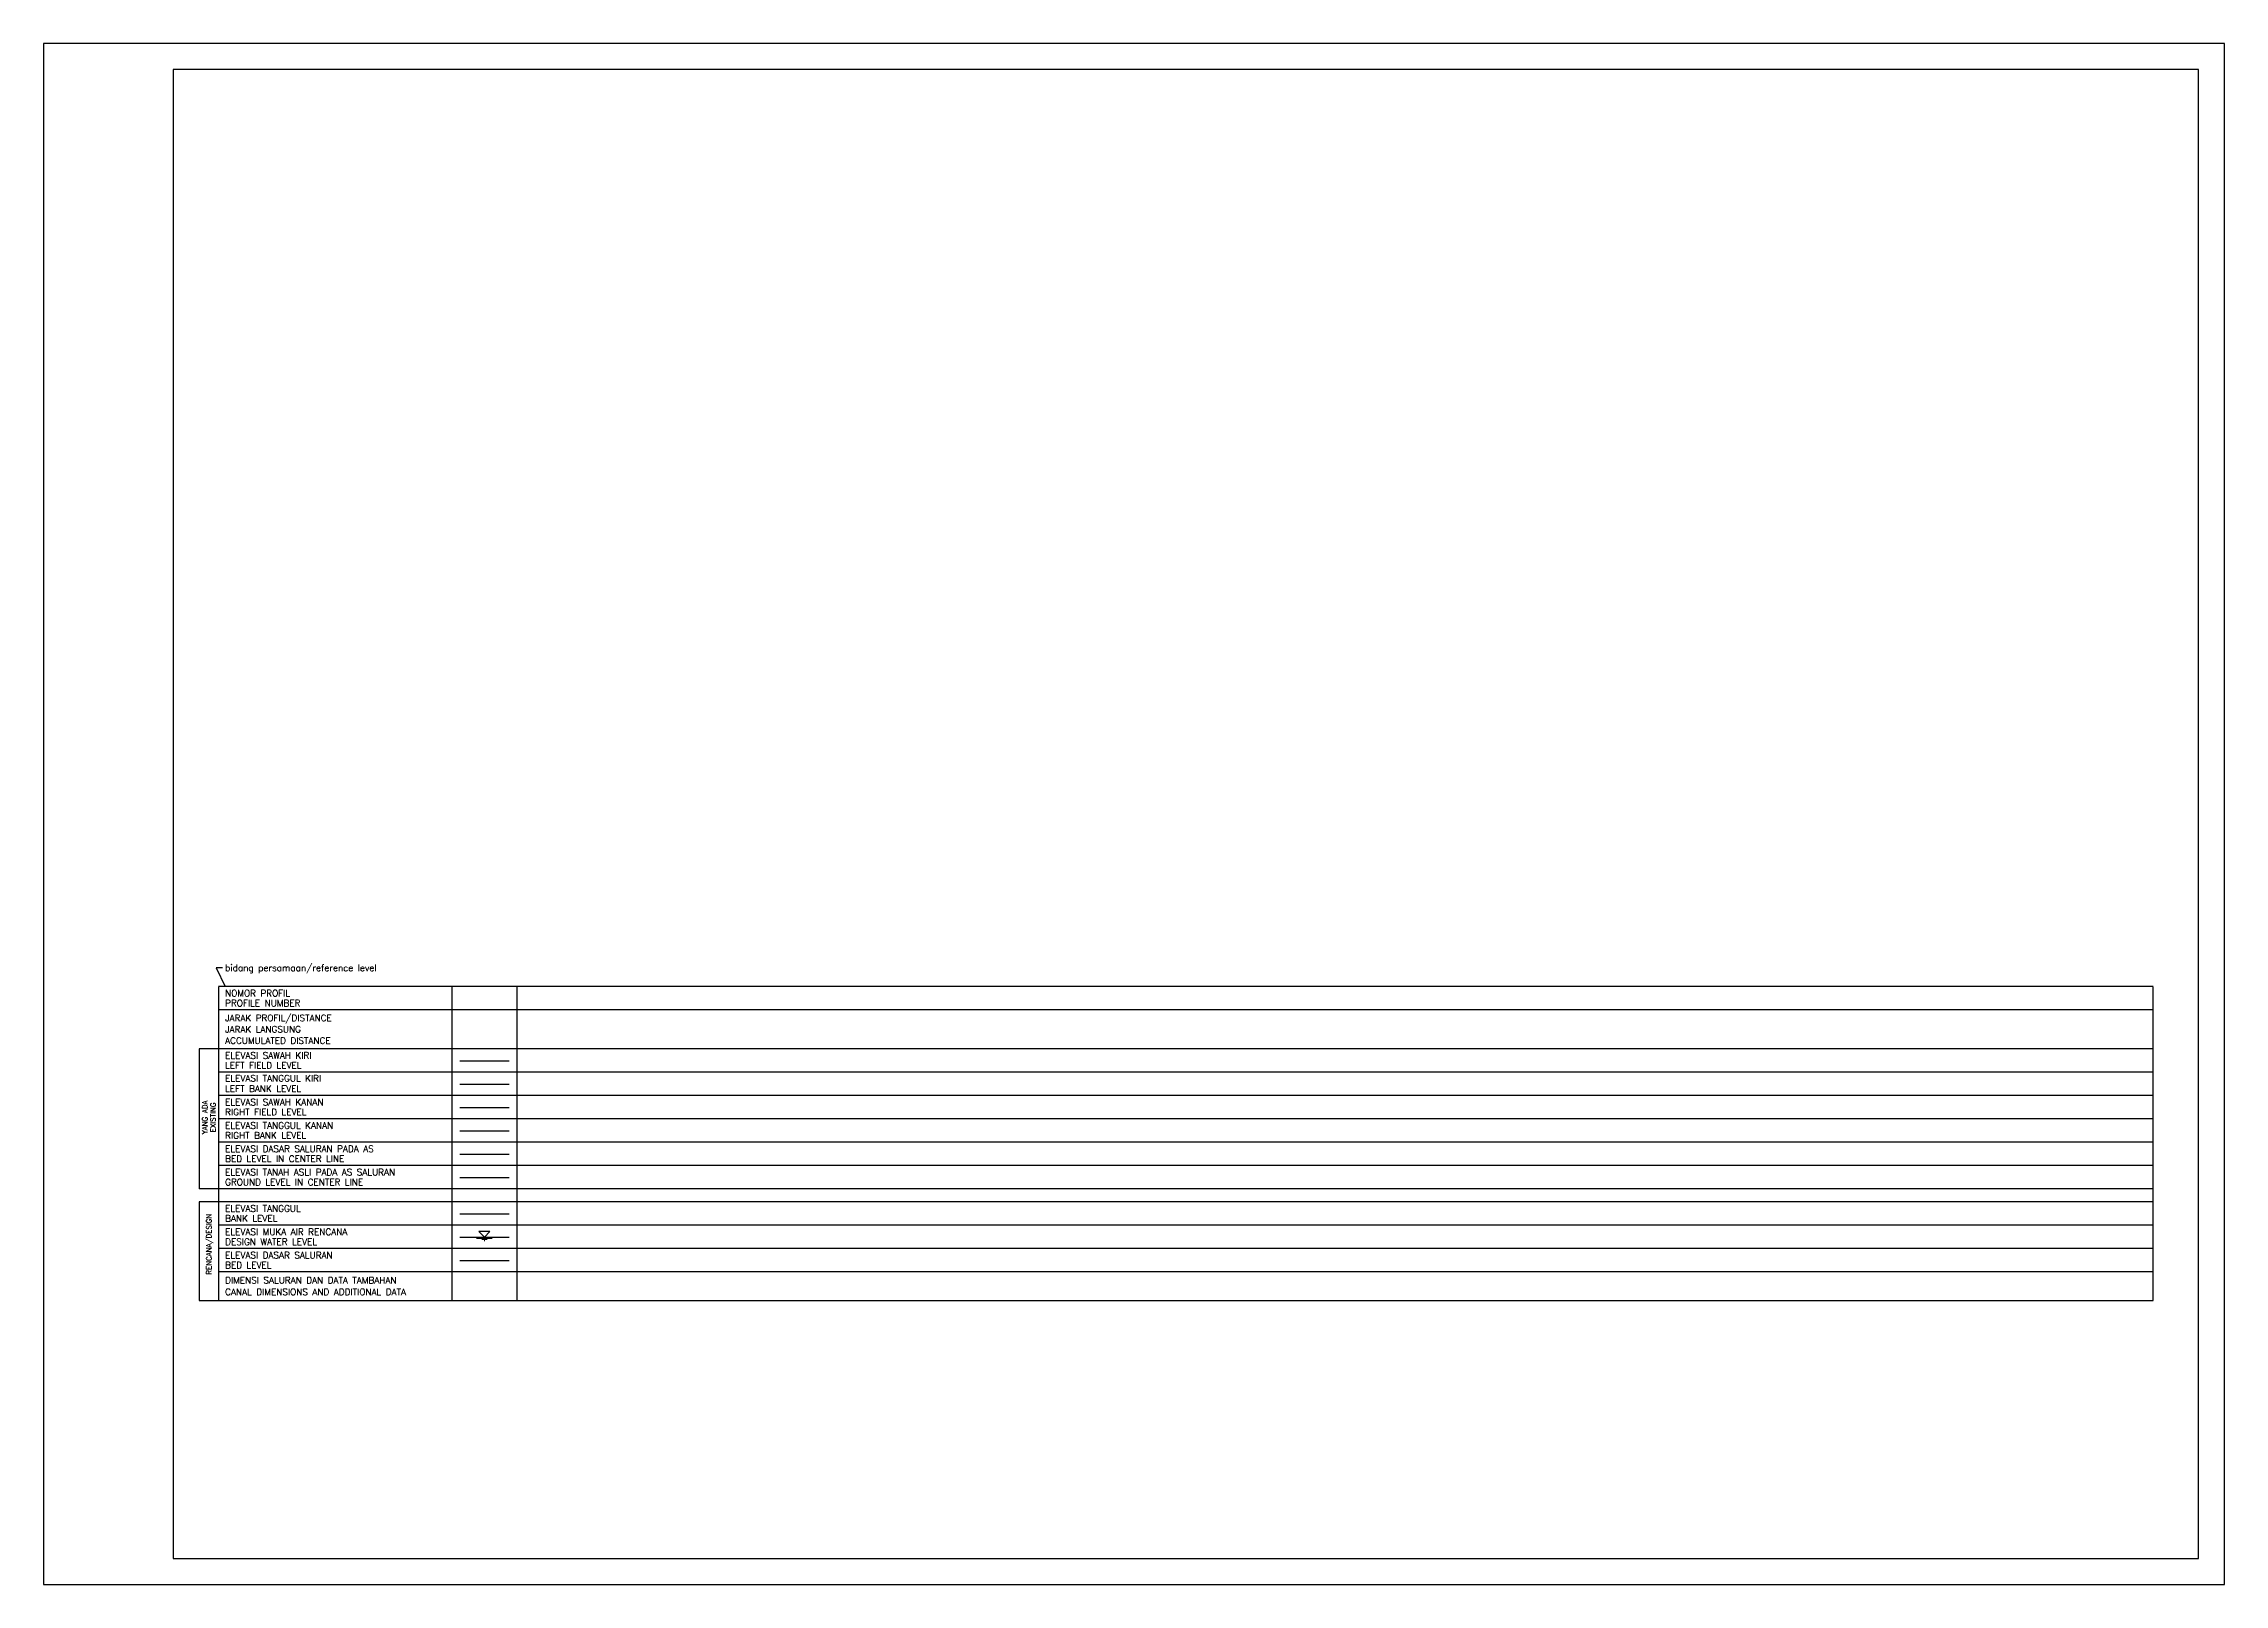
# Model space of a CAD drawing. Header units: metres. Extents: x -0.05 to 0.791, y -18.478 to -17.884.
import ezdxf
from ezdxf.enums import TextEntityAlignment as Align

# ---------------------------------------------------------------- set-up
doc = ezdxf.new("R2010")
doc.units = ezdxf.units.M
for name, pattern in [('CENTER2', [28.575, 19.05, -3.175, 3.175, -3.175]), ('DASHDOT2', [12.7, 6.35, -3.175, 0, -3.175]), ('DIVIDE2', [15.875, 6.35, -3.175, 0, -3.175, 0, -3.175]), ('PHANTOM2', [31.75, 15.875, -3.175, 3.175, -3.175, 3.175, -3.175])]:
    doc.linetypes.add(name, pattern=pattern)
doc.styles.get("Standard").update_dxf_attribs({"font": 'Simplex.shx'})

msp = doc.modelspace()

# ---------------------------------------------------------------- linework, layer by layer
at = {"color": 2}
for p, q in [((0.0165, -18.2398), (0.02, -18.24705)), ((0.019, -18.2398), (0.0165, -18.2398)), ((0.76359, -18.25601), (0.0175, -18.25601)), ((0.76359, -18.28001), (0.0175, -18.28001)), ((0.76359, -18.28901), (0.0175, -18.28901)), ((0.76359, -18.29801), (0.0175, -18.29801)), ((0.76359, -18.30701), (0.0175, -18.30701)), ((0.76359, -18.31601), (0.0175, -18.31601)), ((0.76359, -18.33901), (0.0175, -18.33901)), ((0.76359, -18.34801), (0.0175, -18.34801)), ((0.76359, -18.35701), (0.0175, -18.35701))]:
    msp.add_line(p, q, dxfattribs=at)
at = {"color": 4}
for p, q in [((0.76359, -18.24701), (0.0175, -18.24701)), ((0.0175, -18.24711), (0.0175, -18.36801)), ((0.76359, -18.36801), (0.76359, -18.24711)), ((0.01, -18.36801), (0.76359, -18.36801))]:
    msp.add_line(p, q, dxfattribs=at)
at = {"color": 3}
for p, q in [((0.1075, -18.36801), (0.1075, -18.24711)), ((0.1325, -18.24711), (0.1325, -18.36801)), ((0.76359, -18.27101), (0.01, -18.27101)), ((0.01, -18.27101), (0.01, -18.32501)), ((0.76359, -18.32501), (0.01, -18.32501)), ((0.76359, -18.33001), (0.01, -18.33001)), ((0.01, -18.33001), (0.01, -18.36801))]:
    msp.add_line(p, q, dxfattribs=at)
at = {"color": 3, "linetype": 'PHANTOM2'}
for p, q in [((0.1105, -18.27561), (0.1295, -18.27561)), ((0.1105, -18.30261), (0.1295, -18.30261))]:
    msp.add_line(p, q, dxfattribs=at)
at = {"color": 3, "linetype": 'DASHDOT2', "ltscale": 0.1}
msp.add_line((0.1105, -18.28461), (0.1295, -18.28461), dxfattribs=at)
at = {"color": 3, "linetype": 'DIVIDE2'}
for p, q in [((0.1105, -18.29361), (0.1295, -18.29361)), ((0.1105, -18.32061), (0.1295, -18.32061))]:
    msp.add_line(p, q, dxfattribs=at)
at = {"color": 3, "linetype": 'CENTER2'}
msp.add_line((0.1105, -18.31161), (0.1295, -18.31161), dxfattribs=at)
at = {"color": 4, "linetype": 'Continuous'}
for p, q in [((0.1105, -18.33461), (0.1295, -18.33461)), ((0.12212, -18.34149), (0.11788, -18.34149)), ((0.11788, -18.34149), (0.12, -18.34361)), ((0.12, -18.34361), (0.12212, -18.34149)), ((0.1105, -18.34361), (0.1295, -18.34361)), ((0.123, -18.34411), (0.117, -18.34411)), ((0.121, -18.34461), (0.119, -18.34461)), ((0.1201, -18.34511), (0.1199, -18.34511))]:
    msp.add_line(p, q, dxfattribs=at)
at = {"color": 5, "linetype": 'Continuous'}
msp.add_line((0.1105, -18.35261), (0.1295, -18.35261), dxfattribs=at)
at = {"color": 2}
msp.add_lwpolyline([(-0.05, -18.47751), (0.791, -18.47751), (0.791, -17.88351), (-0.05, -17.88351)], close=True, dxfattribs=at)
at = {"color": 6}
msp.add_lwpolyline([(0, -18.46751), (0.781, -18.46751), (0.781, -17.89351), (0, -17.89351)], close=True, dxfattribs=at)

# ---------------------------------------------------------------- texts
at = {"color": 2}
msp.add_text('bidang persamaan/reference level', height=0.0025, dxfattribs=at).set_placement((0.02, -18.24105))
at = {"color": 3}
for s, p in [('NOMOR PROFIL', (0.02, -18.25084)), ('JARAK PROFIL/DISTANCE', (0.02, -18.26038)), ('PROFILE NUMBER', (0.02, -18.25467)), ('JARAK LANGSUNG', (0.02, -18.26476)), ('ACCUMULATED DISTANCE', (0.02, -18.26913)), ('ELEVASI SAWAH KIRI', (0.02, -18.27484)), ('LEFT FIELD LEVEL', (0.02, -18.27867)), ('ELEVASI TANGGUL KIRI', (0.02, -18.28364)), ('LEFT BANK LEVEL', (0.02, -18.28767)), ('ELEVASI SAWAH KANAN', (0.02, -18.29284)), ('RIGHT FIELD LEVEL', (0.02, -18.29667)), ('ELEVASI TANGGUL KANAN', (0.02, -18.30184)), ('RIGHT BANK LEVEL', (0.02, -18.30567)), ('ELEVASI DASAR SALURAN PADA AS', (0.02, -18.31084)), ('BED LEVEL IN CENTER LINE', (0.02, -18.31467)), ('GROUND LEVEL IN CENTER LINE', (0.02, -18.32367)), ('ELEVASI TANAH ASLI PADA AS SALURAN', (0.02, -18.31984)), ('ELEVASI TANGGUL', (0.02, -18.33384)), ('BANK LEVEL', (0.02, -18.33767)), ('ELEVASI MUKA AIR RENCANA', (0.02, -18.34284)), ('DESIGN WATER LEVEL', (0.02, -18.34667)), ('ELEVASI DASAR SALURAN', (0.02, -18.35184)), ('BED LEVEL', (0.02, -18.35567)), ('DIMENSI SALURAN DAN DATA TAMBAHAN', (0.02, -18.36151)), ('CANAL DIMENSIONS AND ADDITIONAL DATA', (0.02, -18.36601))]:
    msp.add_text(s, height=0.0025, dxfattribs=at).set_placement(p)
for s, p in [('YANG ADA', (0.01317, -18.29749)), ('EXISTING', (0.01633, -18.29749)), ('RENCANA/DESIGN', (0.01475, -18.34638))]:
    msp.add_text(s, height=0.002, rotation=90, dxfattribs=at).set_placement(p, align=Align.CENTER)

doc.saveas('drawing.dxf')
